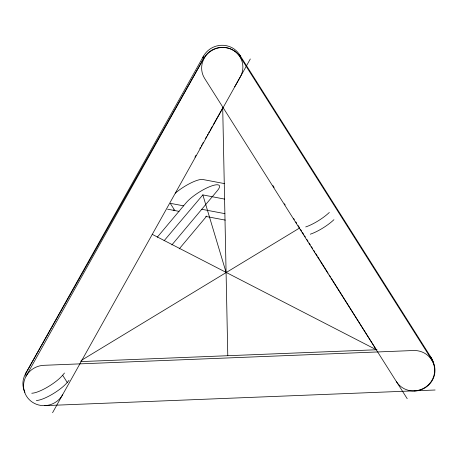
<?xml version="1.0" encoding="UTF-8"?>
<svg xmlns="http://www.w3.org/2000/svg" width="458" height="458" viewBox="0 0 458 458"><rect width="100%" height="100%" fill="white"/><g stroke="black" fill="none" stroke-linecap="round" stroke-linejoin="round"><path stroke-width="0.69" d="M25.453 373.905L203.535 56.088L203.879 58.137L26.117 376.115L25.453 373.905L203.879 58.137A20.839 20.118 -16.7 0 1 232.091 49.619A20.839 20.118 -16.7 0 1 240.318 76.858L234.691 86.82M52.567 412.715L250.314 58.979M194.919 157.197L195.978 155.331M199.848 148.478L200.552 147.236M201.257 145.988L201.961 144.745M202.665 143.497L203.369 142.255M205.476 138.516L206.535 136.644M207.239 135.402L207.943 134.154M208.648 132.912L209.352 131.664M210.056 130.421L212.518 126.059M213.222 124.811L222.72 107.996M157.249 237.244L186.166 202.757A20.839 5.238 -32.3 0 1 210.428 186.377A20.839 5.238 -32.3 0 1 217.304 190.734L171.87 244.933M31.762 393.222A20.839 5.238 -32.3 0 0 62.643 375.222L64.481 373.03M36.348 400.475A20.839 5.238 -32.3 0 0 67.234 382.476L69.066 380.283M179.21 248.9L206.747 216.056M164.09 240.765L202.842 194.902L224.546 199.098M81.072 360.549L299.658 227.975M80.671 361.602L377.014 349.74M44.792 405.639L435.1 390.01M224.535 183.612L202.814 179.502A20.839 5.238 -32.3 0 0 175.288 193.156M183.578 205.837L170.261 203.318L174.853 210.571A20.839 5.238 -32.3 0 1 173.519 209.804M201.795 209.283L224.912 213.657M167.565 209.191L179.055 211.367M205.676 216.405L225.296 220.115M152.216 234.33L376.339 349.763L331.163 278.017M433.949 364.528A20.839 20.118 -16.7 0 0 431.293 357.835L239.523 54.645L240.187 56.861L431.957 360.045A20.839 20.118 -16.7 0 1 424.972 387.892A20.839 20.118 -16.7 0 1 396.428 381.651M407.208 398.695L204.657 78.461A20.839 20.118 -16.7 0 1 211.642 50.615A20.839 20.118 -16.7 0 1 240.187 56.861M62.643 375.222L67.234 382.476M272.974 185.605L274.119 187.419M284.412 203.764L285.174 204.978M293.555 218.294L294.322 219.502M295.845 221.924L296.607 223.132M298.129 225.554L299.274 227.374M300.414 229.183L301.553 230.992M302.314 232.2L303.831 234.611M304.593 235.813L305.349 237.021M306.866 239.431L308.005 241.24M309.144 243.049L310.284 244.858M311.423 246.667L312.562 248.476M313.701 250.286L314.841 252.095M315.602 253.297L317.119 255.713M317.875 256.915L319.398 259.331M320.153 260.533L328.128 273.197M329.268 275.006L330.407 276.815M431.293 357.835L431.957 360.045M202.842 194.902L226.086 272.378M222.708 107.848L227.792 355.711M202.648 57.88A20.839 20.118 -16.7 0 1 220.962 45.302A20.839 20.118 -16.7 0 1 240.187 55.779M62.557 394.836A20.839 20.118 -16.7 0 1 26.575 396.279A20.839 20.118 -16.7 0 1 43.882 365.312L413.414 350.519A20.839 20.118 -16.7 0 1 434.648 369.852A20.839 20.118 -16.7 0 1 414.324 390.846M24.944 392.346A20.839 20.118 -16.7 0 1 26.524 372.199M429.833 356.049A20.839 20.118 -16.7 0 1 430.972 357.669M431.31 358.225A20.839 20.118 -16.7 0 1 432.959 361.826M333.928 219.691A20.839 5.238 -32.3 0 1 310.289 234.193M329.342 212.438A20.839 5.238 -32.3 0 1 305.704 226.939"/></g></svg>
